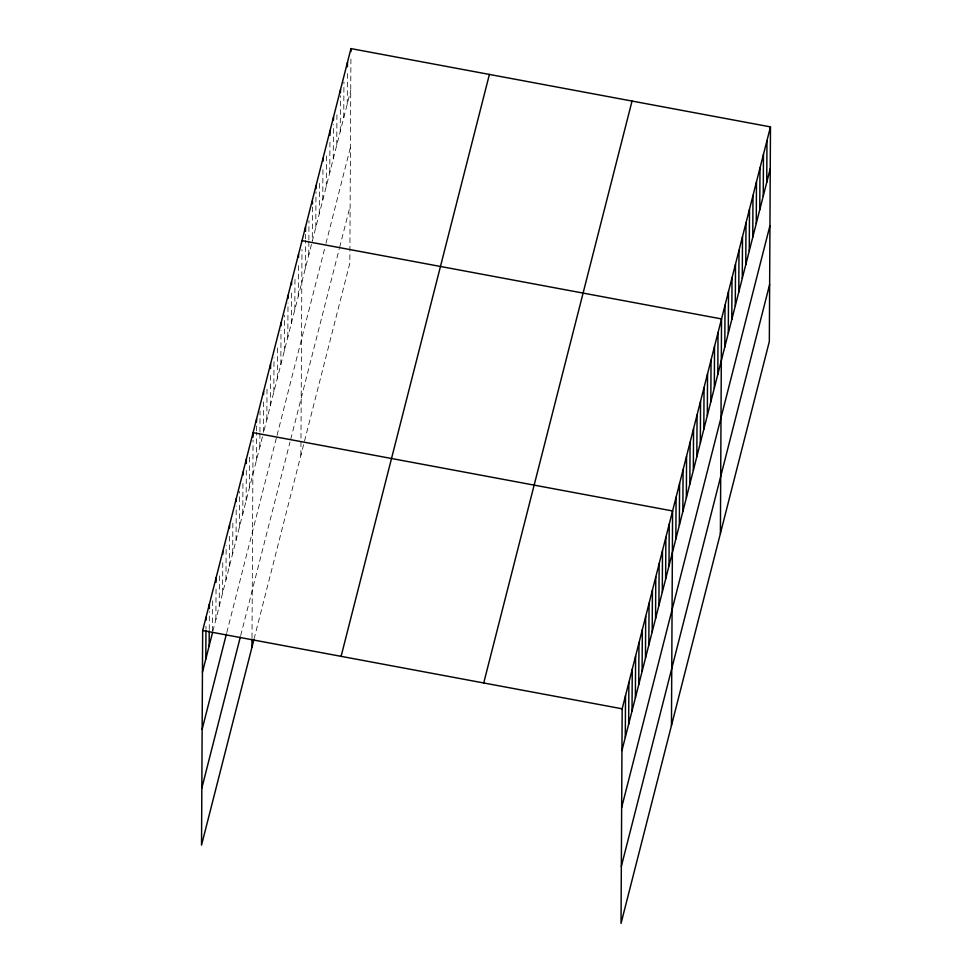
<?xml version="1.0" encoding="UTF-8"?>
<svg xmlns="http://www.w3.org/2000/svg" width="972" height="972" viewBox="0 0 972 972"><rect width="100%" height="100%" fill="white"/><g stroke="black" fill="none" stroke-linecap="round" stroke-linejoin="round"><path stroke-width="0.73" stroke-dasharray="4.86 3.65" d="M205.955 629.236L205.967 626.247M209.247 629.443L209.345 611.57M212.528 631.156L212.698 598.388M215.881 619.456L216.051 588.169M219.247 606.261L219.417 573.492M222.612 593.066L222.782 560.309M225.966 579.883L226.148 545.62M229.331 566.688L229.501 533.92M232.697 553.505L232.867 520.737M236.05 540.311L236.232 506.06M239.416 527.128L239.598 491.37M242.781 513.933L242.939 482.659M246.135 500.738L246.305 469.464M249.5 487.555L249.67 454.787M252.003 637.741L253.048 440.109M256.353 460.643L256.511 432.346M256.511 430.863L256.547 424.898M259.852 446.926L259.925 433.524M259.937 432.03L260.046 411.18M263.509 401.934L263.351 433.208L311.587 243.923M266.85 419.491L267.008 388.217M270.338 405.786L270.508 373.017M273.837 392.068L274.019 357.805M277.336 378.351L277.506 345.582M280.835 364.634L281.005 330.371M284.322 350.916L284.517 315.171M287.821 337.199L288.004 302.936M291.321 323.482L291.479 292.208M294.808 309.764L294.99 276.996M298.307 296.047L298.477 263.278M300.895 455.224L301.976 249.561M305.305 268.612L305.451 240.315M305.451 238.833L305.475 234.361M308.792 254.895L308.865 241.493M308.877 240.011L308.975 220.644M312.474 206.927L312.291 241.19L350.746 90.299M315.791 227.472L315.973 191.727M319.278 213.755L319.448 182.469M322.777 200.038L322.947 167.269M326.276 186.32L326.434 155.046M329.775 172.603L329.945 139.834M333.262 158.886L333.445 124.635M336.762 145.168L336.932 112.4M340.261 131.451L340.443 95.706M343.748 117.734L343.942 81.988M347.247 104.016L347.417 72.742M350.904 59.025L349.835 263.193L254.409 637.656M212.892 631.18L262.647 435.954M226.792 632.541L276.34 438.141M277.032 435.407L325.28 246.11M325.972 243.377L350.442 147.355M240.679 635.627L290.008 442.066M290.713 439.32L339.301 248.662M339.653 247.289L350.139 206.137"/><path stroke-width="1.46" d="M770.468 126.895L622.165 708.807L621.035 923.4L769.338 341.488L770.468 126.895L350.965 48.6L202.662 630.512L201.532 845.105L254.056 639.017M205.797 659.016L205.955 630.719M206.003 620.294L206.015 617.317M209.162 645.833L209.235 630.937M209.357 608.594L209.381 604.122M216.076 582.216L216.1 577.745M222.807 554.344L222.831 551.367M229.538 527.966L229.55 524.989M236.257 501.588L236.269 498.612M242.976 475.211L243 472.222M246.329 463.51L246.353 459.039M251.955 647.255L252.003 639.102M253.06 437.121L253.085 432.662L672.588 510.956L671.458 725.549M256.559 421.921L256.572 418.944M263.558 394.486L263.57 391.509M270.532 368.546L270.556 364.075M281.03 325.912L281.042 322.923M288.028 298.477L288.04 295.5M291.515 284.76L291.539 281.783M298.513 257.325L298.526 254.348M305.5 231.385L305.524 226.913M312.486 203.95L312.498 200.973M315.985 188.738L316.009 185.761M322.983 161.316L322.996 158.327M329.97 135.363L329.994 130.904M333.469 120.164L333.481 117.187M340.455 92.729L340.479 89.752M347.441 66.789L347.466 62.317M350.953 51.577L350.965 48.6M625.3 737.323L625.518 695.612M628.665 724.128L628.884 682.429M632.031 710.945L632.25 669.234M635.384 697.75L635.603 656.051M638.75 684.555L638.969 642.857M642.115 671.373L642.334 629.662M645.469 658.178L645.687 616.479M648.834 644.995L649.053 603.284M652.2 631.8L652.419 590.101M655.553 618.605L655.772 576.906M658.919 605.422L659.138 563.711M662.284 592.227L662.503 550.529M665.638 579.045L665.856 537.334M669.003 565.85L669.222 524.151M675.856 538.95L676.075 497.239M679.355 525.232L679.574 483.521M682.854 511.515L683.073 469.804M686.354 497.798L686.572 456.087M689.841 484.08L690.059 442.382M693.34 470.363L693.558 428.664M696.839 456.646L697.058 414.947M700.338 442.928L700.545 401.229M703.825 429.211L704.044 387.512M707.324 415.494L707.543 373.795M710.824 401.776L711.042 360.077M714.311 388.071L714.529 346.36M717.81 374.354L718.029 332.643M720.398 533.519L721.528 318.925L302.025 240.631M724.808 346.919L725.027 305.208M728.295 333.202L728.514 291.491M731.794 319.484L732.013 277.773M735.294 305.767L735.512 264.068M738.781 292.05L738.999 250.351M742.28 278.332L742.499 236.633M745.779 264.615L745.998 222.916M749.278 250.898L749.497 209.199M752.765 237.18L752.984 195.481M756.265 223.463L756.483 181.764M759.764 209.758L759.983 168.047M763.251 196.04L763.47 154.329M766.75 182.323L766.969 140.612M202.443 672.211L212.528 632.638M202.14 729.267L226.415 633.999M201.836 788.049L240.303 637.097M341.099 656.343L489.402 74.443M483.728 682.964L632.031 101.064M621.946 750.506L770.249 168.606M621.643 807.562L769.946 225.662M621.339 866.344L769.642 284.444M202.662 630.512L622.165 708.807"/></g></svg>
